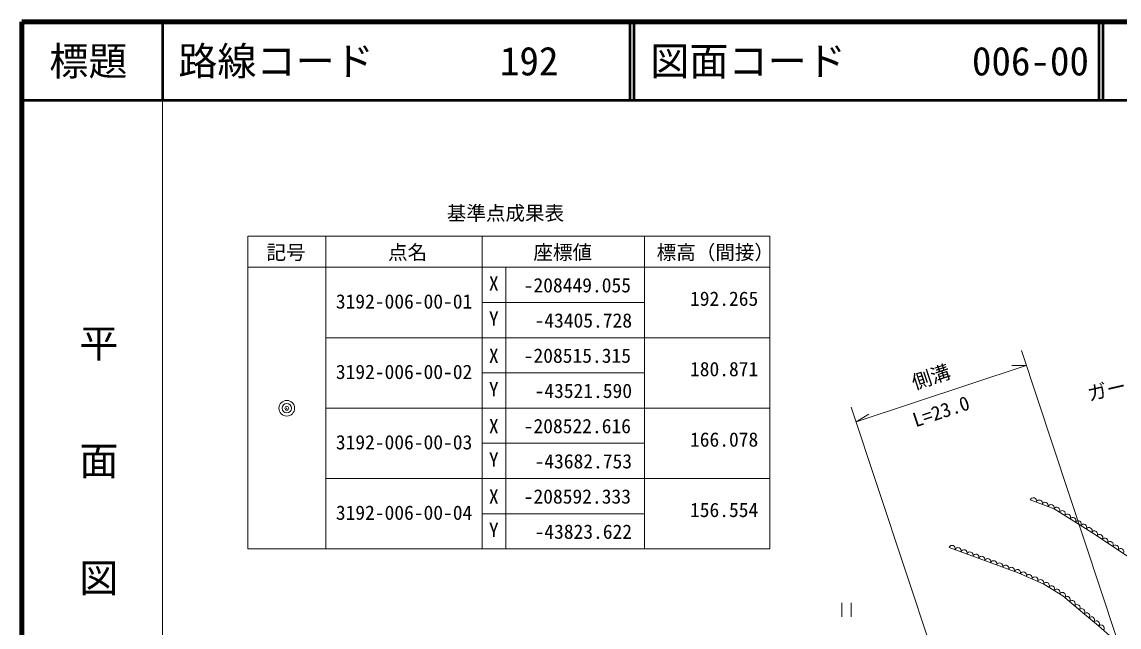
# Model space of a CAD drawing. Units: millimetres, scale not verified. Extents: x 40000 to 680000, y 20000 to 380000.
# Drawn here: x 40000 to 180337, y 302653 to 380000 of the extents above; entities that cross this region are included whole.
import ezdxf
from ezdxf.enums import TextEntityAlignment as Align

# ---------------------------------------------------------------- set-up
doc = ezdxf.new("R2010")
doc.units = ezdxf.units.MM
doc.header["$LTSCALE"] = 1000
doc.header["$PDMODE"] = 32
doc.header["$PDSIZE"] = 500
for name, color, linetype, lineweight in [('M-BGD', 7, 'Continuous', 13), ('M-BMK-SRVR', 3, 'Continuous', 13), ('M-STR-HTXT', 7, 'Continuous', 13), ('M-TTL', 2, 'Continuous', 140), ('M-TTL-BAND', 7, 'Continuous', 13), ('M-TTL-LINE', 7, 'Continuous', 50), ('M-TTL-TXT', 7, 'Continuous', 50)]:
    doc.layers.add(name, color=color, linetype=linetype, lineweight=lineweight)
doc.styles.add('@ＭＳ ゴシック', font='')
doc.styles.add('ＭＳ ゴシック', font='')
doc.styles.get('@ＭＳ ゴシック').set_extended_font_data('@MS Gothic')
doc.styles.get('ＭＳ ゴシック').set_extended_font_data('MS Gothic')

msp = doc.modelspace()

# ---------------------------------------------------------------- linework, layer by layer
at = {"layer": 'M-BGD'}
for p, q in [((172054, 317762), (168981, 318920)), ((177201, 314521), (172054, 317762)), ((182220, 311171), (177201, 314521)), ((167438, 309576), (158601, 312834)), ((170736, 308145), (167438, 309576)), ((173147, 306627), (170736, 308145)), ((175408, 304733), (173147, 306627)), ((144870, 305757), (144870, 303957)), ((146070, 303957), (146070, 305757)), ((177698, 302814), (175408, 304733)), ((180164, 300647), (177698, 302814))]:
    msp.add_line(p, q, dxfattribs=at)
for centre, radius, start, end in [((169358, 318771), 406, 340.15953, 158.54764), ((170118, 318485), 406, 340.15953, 158.54764), ((170877, 318199), 406, 340.15953, 158.54764), ((171636, 317913), 406, 340.15953, 158.54764), ((172363, 317563), 405, 328.36054, 148.34168), ((173048, 317129), 406, 328.61464, 147.00275), ((173735, 316697), 406, 328.61464, 147.00275), ((174421, 316265), 406, 328.61464, 147.00275), ((175108, 315832), 406, 328.61464, 147.00275), ((175794, 315400), 406, 328.61464, 147.00275), ((176481, 314968), 406, 328.61464, 147.00275), ((177168, 314536), 406, 327.20559, 147.01428), ((177843, 314086), 406, 327.0799, 145.46801), ((158979, 312689), 405, 340.41965, 159.11745), ((178518, 313636), 406, 327.0799, 145.46801), ((179192, 313185), 406, 327.0799, 145.46801), ((179867, 312735), 406, 327.0799, 145.46801), ((159738, 312409), 405, 340.41965, 159.11745), ((160497, 312130), 405, 340.41965, 159.11745), ((161256, 311850), 405, 340.41965, 159.11745), ((162015, 311570), 405, 340.41965, 159.11745), ((162775, 311290), 405, 340.41965, 159.11745), ((180542, 312284), 406, 327.0799, 145.46801), ((163534, 311010), 405, 340.41965, 159.11745), ((164293, 310731), 405, 340.41965, 159.11745), ((165052, 310451), 405, 340.41965, 159.11745), ((165812, 310171), 405, 340.41965, 159.11745), ((166571, 309891), 405, 340.41965, 159.11745), ((167330, 309612), 404, 338.06626, 159.14666), ((168074, 309295), 405, 337.18838, 155.88618), ((168817, 308973), 405, 337.18838, 155.88618), ((169559, 308651), 405, 337.18838, 155.88618), ((170301, 308329), 405, 337.18838, 155.88618), ((171020, 307962), 404, 328.28398, 148.77666), ((171704, 307530), 405, 328.45981, 147.15761), ((172388, 307099), 405, 328.45981, 147.15761), ((173073, 306669), 404, 322.22991, 147.24895), ((173700, 306158), 405, 320.6943, 139.3921), ((174320, 305639), 405, 320.6943, 139.3921), ((174940, 305119), 405, 320.6943, 139.3921), ((175560, 304599), 405, 320.69933, 139.39458), ((176181, 304080), 405, 320.69931, 139.39711), ((176801, 303560), 405, 320.69931, 139.39711), ((177421, 303041), 405, 320.53538, 139.40417), ((178034, 302513), 405, 319.33592, 138.03373)]:
    msp.add_arc(centre, radius, start, end, dxfattribs=at)
at = {"layer": 'M-BMK-SRVR'}
for radius in [1000, 600]:
    msp.add_circle((73880, 330626), radius, dxfattribs=at)
msp.add_point((73880, 330626), dxfattribs=at)
at = {"layer": 'M-STR-HTXT'}
for p, q in [((68880, 312638), (68880, 352638)), ((68880, 352638), (135649, 352638)), ((78880, 312638), (78880, 352638)), ((98880, 312638), (98880, 352638)), ((119649, 312638), (119649, 352638)), ((135649, 312638), (135649, 352638)), ((68880, 348638), (98880, 348638)), ((98880, 348638), (101880, 348638)), ((101880, 339638), (101880, 348638)), ((101880, 348638), (135649, 348638)), ((98880, 344138), (119649, 344138)), ((78880, 339638), (135649, 339638)), ((101880, 312638), (101880, 339638)), ((180019, 301313), (167837, 337996)), ((146716, 328874), (168468, 336098)), ((168468, 336098), (166621, 336070)), ((98880, 335138), (119649, 335138)), ((78880, 330638), (135649, 330638)), ((158072, 294678), (146086, 330772)), ((146716, 328874), (148313, 329861)), ((98880, 326138), (119649, 326138)), ((78880, 321638), (135649, 321638)), ((98880, 317138), (119649, 317138)), ((68880, 312638), (135649, 312638))]:
    msp.add_line(p, q, dxfattribs=at)
at = {"layer": 'M-TTL'}
for p, q in [((40000, 380000), (40000, 20000)), ((680000, 380000), (40000, 380000))]:
    msp.add_line(p, q, dxfattribs=at)
at = {"layer": 'M-TTL-BAND'}
msp.add_line((58000, 370000), (58000, 20000), dxfattribs=at)
at = {"layer": 'M-TTL-LINE'}
for p, q in [((58000, 380000), (58000, 370000)), ((117750, 380000), (117750, 370000)), ((118250, 380000), (118250, 370000)), ((177750, 380000), (177750, 370000)), ((178250, 380000), (178250, 370000)), ((40000, 370000), (680000, 370000))]:
    msp.add_line(p, q, dxfattribs=at)

# ---------------------------------------------------------------- texts
at = {"layer": 'M-STR-HTXT', "style": 'ＭＳ ゴシック'}
for s, p in [('基準点成果表', (101850, 355567)), ('記号', (73781, 350549)), ('点名', (89328, 350549)), ('座標値', (109171, 350549)), ('標高（間接）', (128698, 350549)), ('X', (100355, 346575)), ('Y', (100355, 342075)), ('X', (100355, 337332)), ('Y', (100355, 333075)), ('X', (100355, 328332)), ('Y', (100355, 324075)), ('X', (100355, 319332)), ('Y', (100355, 315075))]:
    msp.add_text(s, height=1833, dxfattribs=at).set_placement(p, align=Align.MIDDLE_CENTER)
for s, p in [('-208449.055', (117903, 344878)), ('-43405.728', (118042, 340378)), ('-208515.315', (117903, 335878)), ('-43521.590', (118042, 331378)), ('-208522.616', (117903, 326878)), ('-43682.753', (118042, 322378)), ('-208592.333', (117903, 317878)), ('-43823.622', (118042, 313378))]:
    msp.add_text(s, height=1833, dxfattribs=at).set_placement(p, align=Align.BOTTOM_RIGHT)
for s, p in [('192.265', (125456, 343161)), ('180.871', (125456, 334161)), ('166.078', (125456, 325161)), ('156.554', (125456, 316161))]:
    msp.add_text(s, height=1833, dxfattribs=at).set_placement(p, align=Align.BOTTOM_LEFT)
for s, p in [('3192-006-00-01', (88880, 342806)), ('3192-006-00-02', (88880, 333806)), ('3192-006-00-03', (88880, 324806)), ('3192-006-00-04', (88880, 315806))]:
    msp.add_text(s, height=1833, dxfattribs=at).set_placement(p, align=Align.BOTTOM_CENTER)
for s, rotation, p in [('ガードパイプ', 13.05, (176649, 330996)), ('側溝', 18.371, (154372, 332447))]:
    msp.add_text(s, height=1833, rotation=rotation, dxfattribs=at).set_placement(p, align=Align.BOTTOM_LEFT)
msp.add_text('L=23.0', height=1833, rotation=18.371, dxfattribs=at).set_placement((158034, 328828), align=Align.BOTTOM_CENTER)
at = {"layer": 'M-TTL-BAND', "style": '@ＭＳ ゴシック'}
msp.add_text('平\u3000\u3000面\u3000\u3000図', height=3666, rotation=270, dxfattribs=at).set_placement((49777, 306475), align=Align.MIDDLE_RIGHT)
at = {"layer": 'M-TTL-TXT', "style": 'ＭＳ ゴシック'}
msp.add_text('標題', height=3666, dxfattribs=at).set_placement((48500, 375000), align=Align.MIDDLE_CENTER)
for s, p in [('路線コード', (60000, 375000)), ('192', (101142, 375000)), ('図面コード', (120380, 375000)), ('006-00', (161521, 375000))]:
    msp.add_text(s, height=3666, dxfattribs=at).set_placement(p, align=Align.MIDDLE_LEFT)

doc.saveas('drawing.dxf')
